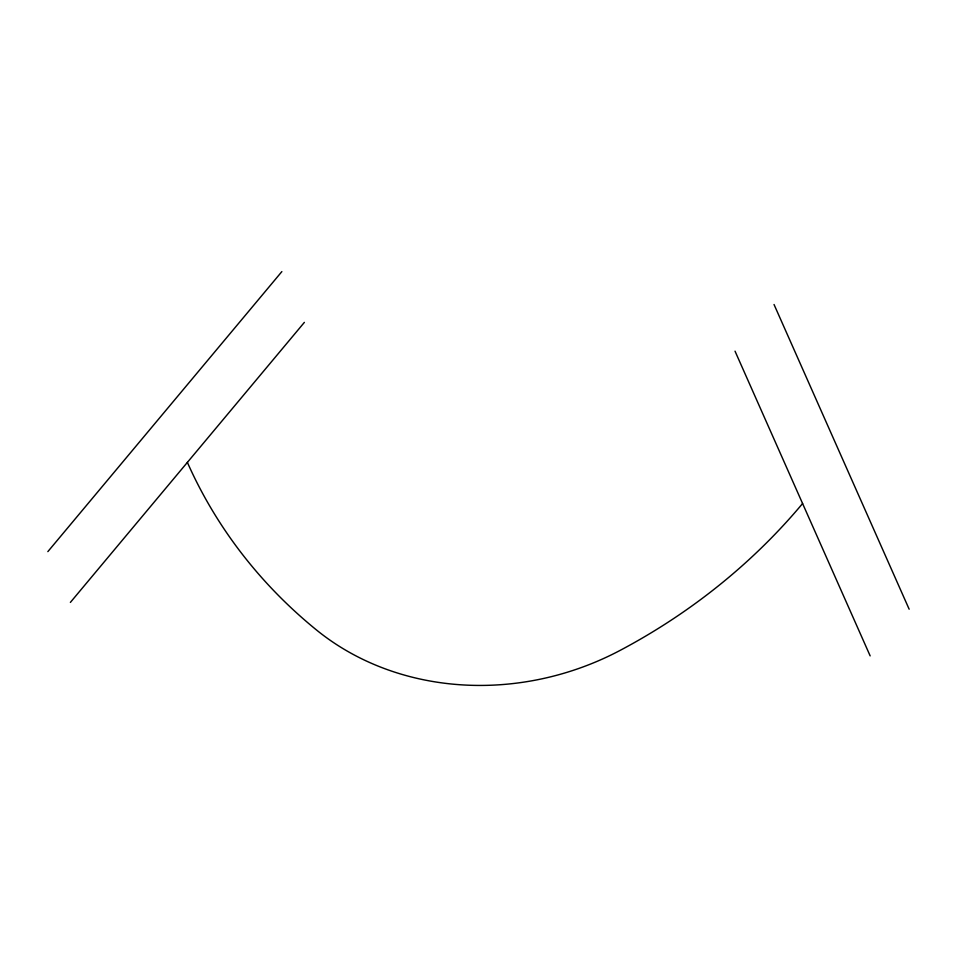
<?xml version="1.0" encoding="UTF-8"?>
<svg xmlns="http://www.w3.org/2000/svg" width="957" height="957" viewBox="0 0 957 957"><rect width="100%" height="100%" fill="white"/><g stroke="black" fill="none" stroke-linecap="round" stroke-linejoin="round"><path stroke-width="1.44" d="M47.85 551.627L281.86 271.597M70.375 602.408L304.374 322.377M774.034 304.493L909.15 609.202M735.024 351.171L870.152 655.88M187.381 462.398A563.47 496.121 -19.6 0 0 316.432 629.933A267.206 235.266 -19.6 0 0 620.375 650.258A563.47 496.121 -19.6 0 0 802.588 503.526"/></g></svg>
